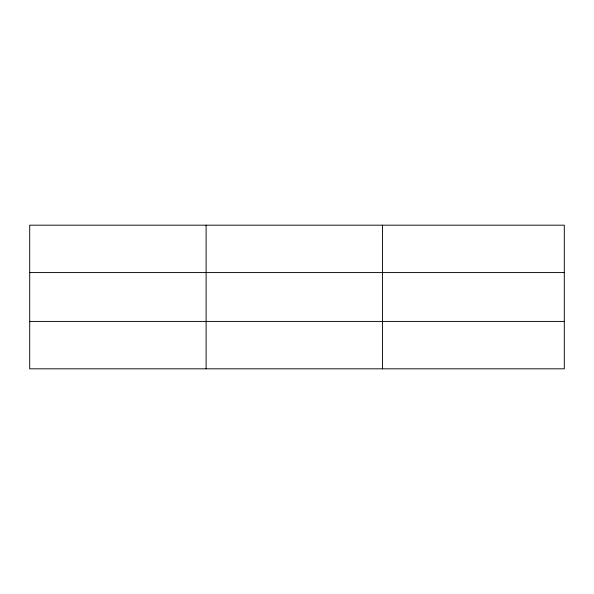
<?xml version="1.0" encoding="UTF-8"?>
<svg xmlns="http://www.w3.org/2000/svg" width="594" height="594" viewBox="0 0 594 594"><rect width="100%" height="100%" fill="white"/><g stroke="black" fill="none" stroke-linecap="round" stroke-linejoin="round"><path stroke-width="0.89" d="M206.118 368.815L206.118 225.185M382.536 368.815L382.536 225.185M564.3 321.421L564.3 368.815L29.7 368.815L29.7 225.185L564.3 225.185L564.3 321.421L29.7 321.421M29.7 272.579L564.3 272.579"/></g></svg>
